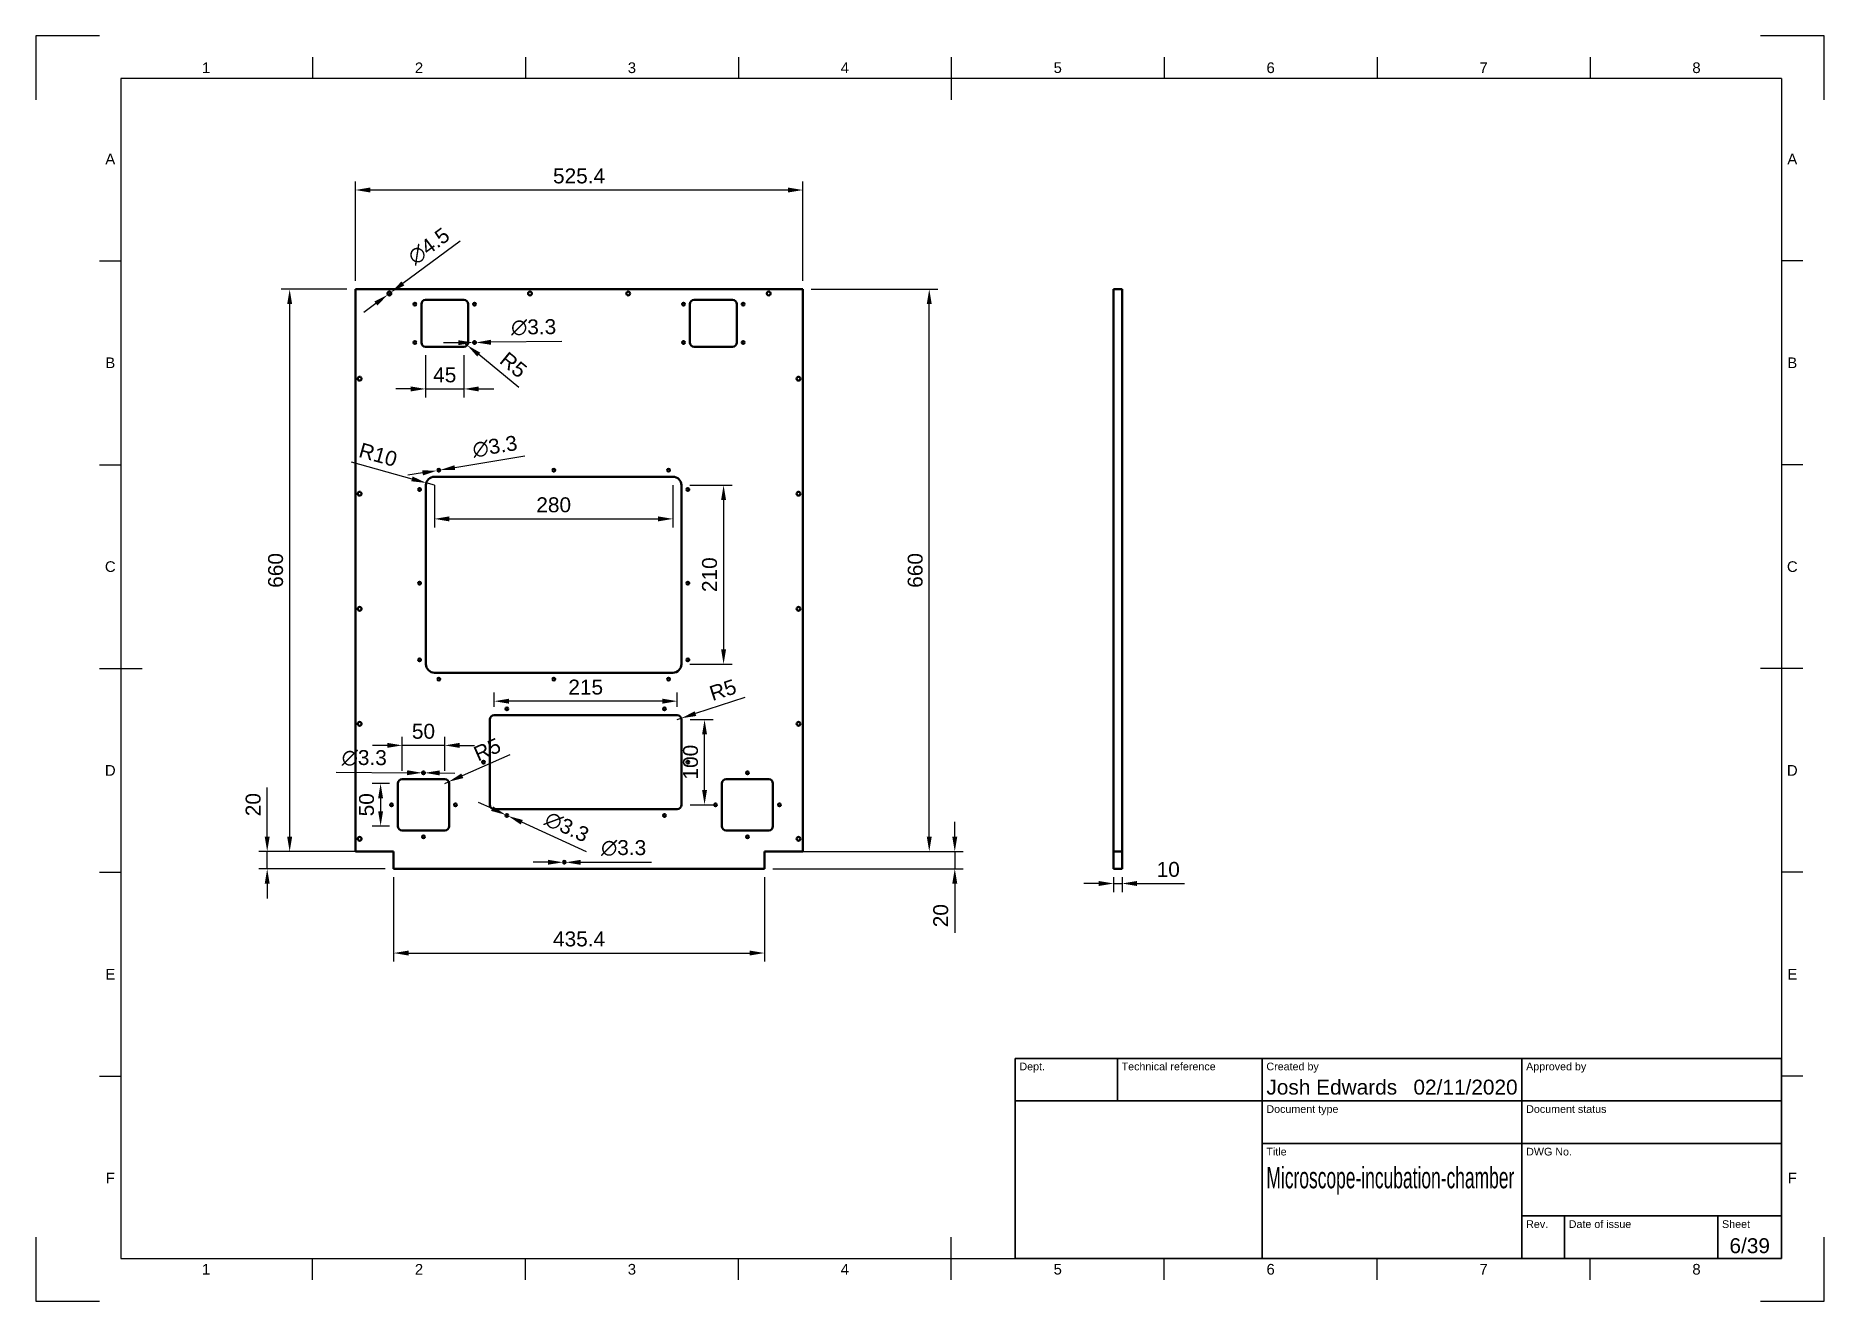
# Model space of a CAD drawing. Header units: millimetres. Extents: x 0 to 420, y 0 to 297.
import ezdxf
from ezdxf.enums import TextEntityAlignment as Align

# ---------------------------------------------------------------- set-up
doc = ezdxf.new("R2010")
doc.units = ezdxf.units.MM
doc.header["$LTSCALE"] = 0.75
for name, color, linetype, lineweight in [('Border', 7, 'Continuous', 25), ('Dimensions', 7, 'Continuous', 25), ('TitleBlock', 7, 'Continuous', 35), ('Visible', 7, 'Continuous', 50)]:
    doc.layers.add(name, color=color, linetype=linetype, lineweight=lineweight)
doc.styles.add('FusionTitle', font='')
doc.styles.get("Standard").update_dxf_attribs({"font": 'arial.ttf'})
doc.styles.get('FusionTitle').set_extended_font_data('Arial Unicode MS')
doc.dimstyles.new('ISO-25', dxfattribs={"dimtxt": 3.5, "dimasz": 3.5, "dimexe": 2, "dimexo": 2, "dimgap": 1.5, "dimtad": 1, "dimzin": 12, "dimdsep": 46, "dimtxsty": 'Standard', "dimcen": 0, "dimclrd": 256, "dimclre": 256, "dimclrt": 256, "dimazin": 3, "dimtp": 0.1, "dimtm": 0.1, "dimtfac": 0.714, "dimtmove": 0, "dimatfit": 3, "dimfxl": 1, "dimtzin": 12, "dimarcsym": 0})

# ---------------------------------------------------------------- blocks, each defined once
blk = doc.blocks.new('ISO_A3_SHEET')
at = {"layer": 'Border'}
for p, q in [((15, 297), (0, 297)), ((0, 297), (0, 282)), ((420, 297), (405, 297)), ((420, 282), (420, 297)), ((65, 292), (65, 287)), ((115, 292), (115, 287)), ((165, 292), (165, 287)), ((215, 292), (215, 282)), ((265, 292), (265, 287)), ((315, 292), (315, 287)), ((365, 292), (365, 287)), ((410, 287), (20, 287)), ((20, 287), (20, 10)), ((410, 287), (410, 10)), ((15, 244.16666), (20, 244.16666)), ((415, 244.16666), (410, 244.16666)), ((15, 196.33333), (20, 196.33333)), ((415, 196.33333), (410, 196.33333)), ((15, 148.5), (25, 148.5)), ((415, 148.5), (405, 148.5)), ((15, 100.66667), (20, 100.66667)), ((415, 100.66667), (410, 100.66667)), ((15, 52.83334), (20, 52.83334)), ((415, 52.83334), (410, 52.83334)), ((0, 15), (0, 0)), ((215, 5), (215, 15)), ((420, 0), (420, 15)), ((20, 10), (410, 10)), ((65, 5), (65, 10)), ((115, 5), (115, 10)), ((165, 5), (165, 10)), ((265, 5), (265, 10)), ((315, 5), (315, 10)), ((365, 5), (365, 10)), ((0, 0), (15, 0)), ((405, 0), (420, 0))]:
    blk.add_line(p, q, dxfattribs=at)
at = {"layer": 'Border', "style": 'FusionTitle'}
for s, p in [('1', (40, 289.5)), ('2', (90, 289.5)), ('3', (140, 289.5)), ('4', (190, 289.5)), ('5', (240, 289.5)), ('6', (290, 289.5)), ('7', (340, 289.5)), ('8', (390, 289.5)), ('A', (17.5, 268.08333)), ('A', (412.5, 268.08333)), ('B', (17.5, 220.25)), ('B', (412.5, 220.25)), ('C', (17.5, 172.41667)), ('C', (412.5, 172.41667)), ('D', (17.5, 124.58334)), ('D', (412.5, 124.58334)), ('E', (17.5, 76.75001)), ('E', (412.5, 76.75001)), ('F', (17.5, 28.91668)), ('F', (412.5, 28.91668)), ('1', (40, 7.5)), ('2', (90, 7.5)), ('3', (140, 7.5)), ('4', (190, 7.5)), ('5', (240, 7.5)), ('6', (290, 7.5)), ('7', (340, 7.5)), ('8', (390, 7.5))]:
    blk.add_text(s, height=2.5, dxfattribs=at).set_placement(p, align=Align.MIDDLE)
blk = doc.blocks.new('ISO_TITLEBLOCK')
at = {"layer": 'TitleBlock'}
for p, q in [((0, 47), (-180, 47)), ((-180, 47), (-180, 0)), ((-156, 37), (-156, 47)), ((-122, 0), (-122, 47)), ((-61, 0), (-61, 47)), ((0, 0), (0, 47)), ((-180, 37), (0, 37)), ((-122, 27), (0, 27)), ((-61, 10), (0, 10)), ((-51, 0), (-51, 10)), ((-15, 0), (-15, 10)), ((-180, 0), (0, 0))]:
    blk.add_line(p, q, dxfattribs=at)
at = {"layer": 'TitleBlock', "style": 'FusionTitle'}
for s, p in [('Dept.', (-179, 46)), ('Technical reference', (-155, 46)), ('Created by', (-121, 46)), ('Approved by', (-60, 46)), ('Document type', (-121, 36)), ('Document status', (-60, 36)), ('Title', (-121, 26)), ('DWG No.', (-60, 26)), ('Rev.', (-60, 9)), ('Date of issue', (-50, 9)), ('Sheet', (-14, 9))]:
    blk.add_text(s, height=1.8, dxfattribs=at).set_placement(p, align=Align.TOP_LEFT)
for tag, p, height in [('DEPT', (-179, 38.5), 3.5), ('TECHNICAL_REFERENCE', (-155, 38.5), 3.5), ('CREATED_BY', (-121, 38.5), 3.5), ('APPROVED_BY', (-60, 38.5), 3.5), ('DOCUMENT_TYPE', (-121, 28.5), 3.5), ('DOCUMENT_STATUS', (-60, 28.5), 3.5), ('TITLE_1', (-121, 16.5), 5), ('TITLE_2', (-121, 9), 5), ('TITLE_3', (-121, 1.5), 5), ('DATE_OF_ISSUE', (-50, 1.5), 3.5)]:
    blk.add_attdef(tag, p, '', height=height, dxfattribs=at)
for tag, p in [('CREATED_DATE', (-62, 38.5)), ('APPROVED_DATE', (-1, 38.5))]:
    blk.add_attdef(tag, text='', height=3.5, dxfattribs=at).set_placement(p, align=Align.RIGHT)
for tag, height, p in [('DRAWING_NUMBER', 5, (-30.5, 16.6)), ('REV', 3.5, (-56, 3.1)), ('SHEET', 3.5, (-7.5, 3.1))]:
    blk.add_attdef(tag, text='', height=height, dxfattribs=at).set_placement(p, align=Align.MIDDLE)
blk = doc.blocks.new('*D29')
at = {"layer": 'Defpoints', "color": 0, "transparency": 16777216}
for p in [(253.116736, 101.515043), (255.116736, 101.515043), (255.116736, 98.036627)]:
    blk.add_point(p, dxfattribs=at)
at = {"layer": 'Dimensions', "lineweight": -2, "transparency": 16777216}
for p, q in [((249.616736, 98.036627), (246.116736, 98.036627)), ((253.116736, 99.515043), (253.116736, 96.036627)), ((253.116736, 98.036627), (255.116736, 98.036627)), ((255.116736, 99.515043), (255.116736, 96.036627)), ((258.616736, 98.036627), (269.788973, 98.036627))]:
    blk.add_line(p, q, dxfattribs=at)
at = {"layer": 'Dimensions', "transparency": 16777216}
for points in [[(249.616736, 98.61996), (249.616736, 97.453293), (253.116736, 98.036627)], [(258.616736, 98.61996), (258.616736, 97.453293), (255.116736, 98.036627)]]:
    blk.add_solid(points, dxfattribs=at)
at = {"layer": 'Dimensions', "transparency": 16777216, "insert": (265.952855, 101.323632), "char_height": 3.5, "attachment_point": 5}
blk.add_mtext('10', dxfattribs=at)
blk = doc.blocks.new('*D30')
at = {"layer": 'Defpoints', "color": 0, "transparency": 16777216}
for p in [(180.126182, 237.515043), (209.824667, 237.515043), (180.126182, 105.515043)]:
    blk.add_point(p, dxfattribs=at)
at = {"layer": 'Dimensions', "lineweight": -2, "transparency": 16777216}
for p, q in [((182.126182, 237.515043), (211.824667, 237.515043)), ((209.824667, 109.015043), (209.824667, 234.015043)), ((182.126182, 105.515043), (211.824667, 105.515043))]:
    blk.add_line(p, q, dxfattribs=at)
at = {"layer": 'Dimensions', "transparency": 16777216}
for points in [[(209.241334, 234.015043), (210.408, 234.015043), (209.824667, 237.515043)], [(209.241334, 109.015043), (210.408, 109.015043), (209.824667, 105.515043)]]:
    blk.add_solid(points, dxfattribs=at)
at = {"layer": 'Dimensions', "transparency": 16777216, "insert": (206.537661, 171.515043), "char_height": 3.5, "attachment_point": 5, "rotation": 90}
blk.add_mtext('660', dxfattribs=at)
blk = doc.blocks.new('*D31')
at = {"layer": 'Defpoints', "color": 0, "transparency": 16777216}
for p in [(171.126182, 105.515043), (171.126182, 101.515043), (215.81643, 101.515043)]:
    blk.add_point(p, dxfattribs=at)
at = {"layer": 'Dimensions', "lineweight": -2, "transparency": 16777216}
for p, q in [((215.81643, 109.015043), (215.81643, 112.515043)), ((173.126182, 105.515043), (217.81643, 105.515043)), ((215.81643, 105.515043), (215.81643, 101.515043)), ((173.126182, 101.515043), (217.81643, 101.515043)), ((215.81643, 98.015043), (215.81643, 86.453652))]:
    blk.add_line(p, q, dxfattribs=at)
at = {"layer": 'Dimensions', "transparency": 16777216}
for points in [[(215.233097, 109.015043), (216.399764, 109.015043), (215.81643, 105.515043)], [(215.233097, 98.015043), (216.399764, 98.015043), (215.81643, 101.515043)]]:
    blk.add_solid(points, dxfattribs=at)
at = {"layer": 'Dimensions', "transparency": 16777216, "insert": (212.529425, 90.484348), "char_height": 3.5, "attachment_point": 5, "rotation": 90}
blk.add_mtext('20', dxfattribs=at)
blk = doc.blocks.new('*D32')
at = {"layer": 'Defpoints', "color": 0, "transparency": 16777216}
for p in [(54.347697, 105.515043), (84.046182, 105.515043), (84.046182, 101.515043)]:
    blk.add_point(p, dxfattribs=at)
at = {"layer": 'Dimensions', "lineweight": -2, "transparency": 16777216}
for p, q in [((54.347697, 109.015043), (54.347697, 120.576435)), ((82.046182, 105.515043), (52.347697, 105.515043)), ((54.347697, 101.515043), (54.347697, 105.515043)), ((82.046182, 101.515043), (52.347697, 101.515043)), ((54.347697, 98.015043), (54.347697, 94.515043))]:
    blk.add_line(p, q, dxfattribs=at)
at = {"layer": 'Dimensions', "transparency": 16777216}
for points in [[(53.764364, 109.015043), (54.931031, 109.015043), (54.347697, 105.515043)], [(53.764364, 98.015043), (54.931031, 98.015043), (54.347697, 101.515043)]]:
    blk.add_solid(points, dxfattribs=at)
at = {"layer": 'Dimensions', "transparency": 16777216, "insert": (51.060692, 116.545739), "char_height": 3.5, "attachment_point": 5, "rotation": 90}
blk.add_mtext('20', dxfattribs=at)
blk = doc.blocks.new('*D33')
at = {"layer": 'Defpoints', "color": 0, "transparency": 16777216}
for p in [(75.046182, 237.515043), (59.622606, 105.515043), (75.046182, 105.515043)]:
    blk.add_point(p, dxfattribs=at)
at = {"layer": 'Dimensions', "lineweight": -2, "transparency": 16777216}
for p, q in [((73.046182, 237.515043), (57.622606, 237.515043)), ((59.622606, 234.015043), (59.622606, 109.015043)), ((73.046182, 105.515043), (57.622606, 105.515043))]:
    blk.add_line(p, q, dxfattribs=at)
at = {"layer": 'Dimensions', "transparency": 16777216}
for points in [[(59.039273, 234.015043), (60.205939, 234.015043), (59.622606, 237.515043)], [(59.039273, 109.015043), (60.205939, 109.015043), (59.622606, 105.515043)]]:
    blk.add_solid(points, dxfattribs=at)
at = {"layer": 'Dimensions', "transparency": 16777216, "insert": (56.335601, 171.515043), "char_height": 3.5, "attachment_point": 5, "rotation": 90}
blk.add_mtext('660', dxfattribs=at)
blk = doc.blocks.new('*D34')
at = {"layer": 'Defpoints', "color": 0, "transparency": 16777216}
for p in [(84.046182, 101.515043), (171.126182, 101.515043), (171.126182, 81.716053)]:
    blk.add_point(p, dxfattribs=at)
at = {"layer": 'Dimensions', "lineweight": -2, "transparency": 16777216}
for p, q in [((84.046182, 99.515043), (84.046182, 79.716053)), ((171.126182, 99.515043), (171.126182, 79.716053)), ((87.546182, 81.716053), (167.626182, 81.716053))]:
    blk.add_line(p, q, dxfattribs=at)
at = {"layer": 'Dimensions', "transparency": 16777216}
for points in [[(87.546182, 82.299387), (87.546182, 81.13272), (84.046182, 81.716053)], [(167.626182, 82.299387), (167.626182, 81.13272), (171.126182, 81.716053)]]:
    blk.add_solid(points, dxfattribs=at)
at = {"layer": 'Dimensions', "transparency": 16777216, "insert": (127.586182, 85.004253), "char_height": 3.5, "attachment_point": 5}
blk.add_mtext('435.4', dxfattribs=at)
blk = doc.blocks.new('*D35')
at = {"layer": 'Defpoints', "color": 0, "transparency": 16777216}
for p in [(75.046182, 260.80092), (75.046182, 237.515043), (180.126182, 237.515043)]:
    blk.add_point(p, dxfattribs=at)
at = {"layer": 'Dimensions', "lineweight": -2, "transparency": 16777216}
for p, q in [((75.046182, 239.515043), (75.046182, 262.80092)), ((176.626182, 260.80092), (78.546182, 260.80092)), ((180.126182, 239.515043), (180.126182, 262.80092))]:
    blk.add_line(p, q, dxfattribs=at)
at = {"layer": 'Dimensions', "transparency": 16777216}
for points in [[(78.546182, 261.384254), (78.546182, 260.217587), (75.046182, 260.80092)], [(176.626182, 261.384254), (176.626182, 260.217587), (180.126182, 260.80092)]]:
    blk.add_solid(points, dxfattribs=at)
at = {"layer": 'Dimensions', "transparency": 16777216, "insert": (127.586182, 264.087926), "char_height": 3.5, "attachment_point": 5}
blk.add_mtext('525.4', dxfattribs=at)
blk = doc.blocks.new('*D36')
at = {"layer": 'Defpoints', "color": 0, "transparency": 16777216}
for p in [(91.546182, 224.015043), (100.546182, 224.015043), (100.546182, 214.115548)]:
    blk.add_point(p, dxfattribs=at)
at = {"layer": 'Dimensions', "lineweight": -2, "transparency": 16777216}
for p, q in [((91.546182, 222.015043), (91.546182, 212.115548)), ((100.546182, 222.015043), (100.546182, 212.115548)), ((88.046182, 214.115548), (84.546182, 214.115548)), ((91.546182, 214.115548), (100.546182, 214.115548)), ((104.046182, 214.115548), (107.546182, 214.115548))]:
    blk.add_line(p, q, dxfattribs=at)
at = {"layer": 'Dimensions', "transparency": 16777216}
for points in [[(88.046182, 214.698882), (88.046182, 213.532215), (91.546182, 214.115548)], [(104.046182, 214.698882), (104.046182, 213.532215), (100.546182, 214.115548)]]:
    blk.add_solid(points, dxfattribs=at)
at = {"layer": 'Dimensions', "transparency": 16777216, "insert": (96.046182, 217.395392), "char_height": 3.5, "attachment_point": 5}
blk.add_mtext('45', dxfattribs=at)
blk = doc.blocks.new('*D37')
at = {"layer": 'Defpoints', "color": 0, "transparency": 16777216}
for p in [(100.546182, 225.015043), (101.320611, 224.382383)]:
    blk.add_point(p, dxfattribs=at)
at = {"layer": 'Dimensions', "lineweight": -2, "transparency": 16777216}
for p, q in [((100.546182, 225.015043), (101.320611, 224.382383)), ((113.456066, 214.468472), (104.031114, 222.168071))]:
    blk.add_line(p, q, dxfattribs=at)
at = {"layer": 'Dimensions', "transparency": 16777216}
blk.add_solid([(104.400166, 222.619822), (103.662062, 221.716321), (101.320611, 224.382383)], dxfattribs=at)
at = {"layer": 'Dimensions', "transparency": 16777216, "insert": (112.173868, 219.751122), "char_height": 3.5, "attachment_point": 5, "rotation": 320.75332916}
blk.add_mtext('R5', dxfattribs=at)
blk = doc.blocks.new('*D38')
at = {"layer": 'Defpoints', "color": 0, "transparency": 16777216}
for p in [(102.716208, 225.010936), (103.376157, 225.01915)]:
    blk.add_point(p, dxfattribs=at)
at = {"layer": 'Dimensions', "lineweight": -2, "transparency": 16777216}
for p, q in [((99.216479, 224.967377), (95.71675, 224.923818)), ((102.716208, 225.010936), (103.376157, 225.01915)), ((123.554675, 225.2703), (106.875885, 225.062709))]:
    blk.add_line(p, q, dxfattribs=at)
at = {"layer": 'Dimensions', "transparency": 16777216}
for points in [[(99.209219, 225.550665), (99.223739, 224.384089), (102.716208, 225.010936)], [(106.868626, 225.645998), (106.883145, 224.479421), (103.376157, 225.01915)]]:
    blk.add_solid(points, dxfattribs=at)
at = {"layer": 'Dimensions', "transparency": 16777216, "insert": (116.923018, 228.572913), "char_height": 3.5, "attachment_point": 5, "rotation": 0.71306407}
blk.add_mtext('∅3.3', dxfattribs=at)
blk = doc.blocks.new('*D39')
at = {"layer": 'Defpoints', "color": 0, "transparency": 16777216}
for p in [(82.684582, 236.247191), (83.407783, 236.782896)]:
    blk.add_point(p, dxfattribs=at)
at = {"layer": 'Dimensions', "lineweight": -2, "transparency": 16777216}
for p, q in [((99.644726, 248.810282), (86.220231, 238.866195)), ((82.684582, 236.247191), (83.407783, 236.782896)), ((79.872133, 234.163892), (77.059685, 232.080593))]:
    blk.add_line(p, q, dxfattribs=at)
at = {"layer": 'Dimensions', "transparency": 16777216}
for points in [[(79.524917, 234.632633), (80.21935, 233.69515), (82.684582, 236.247191)], [(85.873015, 239.334936), (86.567448, 238.397453), (83.407783, 236.782896)]]:
    blk.add_solid(points, dxfattribs=at)
at = {"layer": 'Dimensions', "transparency": 16777216, "insert": (92.32392, 247.59984), "char_height": 3.5, "attachment_point": 5, "rotation": 36.52888265}
blk.add_mtext('∅4.5', dxfattribs=at)
blk = doc.blocks.new('*D40')
at = {"layer": 'Defpoints', "color": 0, "transparency": 16777216}
for p in [(93.626182, 193.515043), (149.626182, 193.515043), (149.626182, 183.615548)]:
    blk.add_point(p, dxfattribs=at)
at = {"layer": 'Dimensions', "lineweight": -2, "transparency": 16777216}
for p, q in [((93.626182, 191.515043), (93.626182, 181.615548)), ((149.626182, 191.515043), (149.626182, 181.615548)), ((97.126182, 183.615548), (146.126182, 183.615548))]:
    blk.add_line(p, q, dxfattribs=at)
at = {"layer": 'Dimensions', "transparency": 16777216}
for points in [[(97.126182, 184.198882), (97.126182, 183.032215), (93.626182, 183.615548)], [(146.126182, 184.198882), (146.126182, 183.032215), (149.626182, 183.615548)]]:
    blk.add_solid(points, dxfattribs=at)
at = {"layer": 'Dimensions', "transparency": 16777216, "insert": (121.626182, 186.902554), "char_height": 3.5, "attachment_point": 5}
blk.add_mtext('280', dxfattribs=at)
blk = doc.blocks.new('*D41')
at = {"layer": 'Defpoints', "color": 0, "transparency": 16777216}
for p in [(94.300439, 194.962211), (94.951925, 195.067876)]:
    blk.add_point(p, dxfattribs=at)
at = {"layer": 'Dimensions', "lineweight": -2, "transparency": 16777216}
for p, q in [((114.871704, 198.298683), (98.406779, 195.628222)), ((90.845585, 194.401865), (87.390732, 193.841519)), ((94.300439, 194.962211), (94.951925, 195.067876))]:
    blk.add_line(p, q, dxfattribs=at)
at = {"layer": 'Dimensions', "transparency": 16777216}
for points in [[(90.752194, 194.977674), (90.938976, 193.826056), (94.300439, 194.962211)], [(98.313388, 196.204031), (98.50017, 195.052413), (94.951925, 195.067876)]]:
    blk.add_solid(points, dxfattribs=at)
at = {"layer": 'Dimensions', "transparency": 16777216, "insert": (107.824751, 200.584854), "char_height": 3.5, "attachment_point": 5, "rotation": 9.21264224}
blk.add_mtext('∅3.3', dxfattribs=at)
blk = doc.blocks.new('*D42')
at = {"layer": 'Defpoints', "color": 0, "transparency": 16777216}
for p in [(91.701168, 192.057556), (93.626182, 191.515043)]:
    blk.add_point(p, dxfattribs=at)
at = {"layer": 'Dimensions', "lineweight": -2, "transparency": 16777216}
for p, q in [((74.037915, 197.035464), (88.332393, 193.006954)), ((93.626182, 191.515043), (91.701168, 192.057556))]:
    blk.add_line(p, q, dxfattribs=at)
at = {"layer": 'Dimensions', "transparency": 16777216}
blk.add_solid([(88.490626, 193.568416), (88.17416, 192.445492), (91.701168, 192.057556)], dxfattribs=at)
at = {"layer": 'Dimensions', "transparency": 16777216, "insert": (80.392388, 198.659674), "char_height": 3.5, "attachment_point": 5, "rotation": 344.26097647}
blk.add_mtext('R10', dxfattribs=at)
blk = doc.blocks.new('*D43')
at = {"layer": 'Defpoints', "color": 0, "transparency": 16777216}
for p in [(151.626182, 191.515043), (151.626182, 149.515043), (161.525677, 149.515043)]:
    blk.add_point(p, dxfattribs=at)
at = {"layer": 'Dimensions', "lineweight": -2, "transparency": 16777216}
for p, q in [((153.626182, 191.515043), (163.525677, 191.515043)), ((161.525677, 188.015043), (161.525677, 153.015043)), ((153.626182, 149.515043), (163.525677, 149.515043))]:
    blk.add_line(p, q, dxfattribs=at)
at = {"layer": 'Dimensions', "transparency": 16777216}
for points in [[(160.942344, 188.015043), (162.10901, 188.015043), (161.525677, 191.515043)], [(160.942344, 153.015043), (162.10901, 153.015043), (161.525677, 149.515043)]]:
    blk.add_solid(points, dxfattribs=at)
at = {"layer": 'Dimensions', "transparency": 16777216, "insert": (158.238672, 170.515043), "char_height": 3.5, "attachment_point": 5, "rotation": 90}
blk.add_mtext('210', dxfattribs=at)
blk = doc.blocks.new('*D44')
at = {"layer": 'Defpoints', "color": 0, "transparency": 16777216}
for p in [(107.646182, 140.831944), (107.646182, 137.515043), (150.646182, 137.515043)]:
    blk.add_point(p, dxfattribs=at)
at = {"layer": 'Dimensions', "lineweight": -2, "transparency": 16777216}
for p, q in [((107.646182, 139.515043), (107.646182, 142.831944)), ((150.646182, 139.515043), (150.646182, 142.831944)), ((147.146182, 140.831944), (111.146182, 140.831944))]:
    blk.add_line(p, q, dxfattribs=at)
at = {"layer": 'Dimensions', "transparency": 16777216}
for points in [[(111.146182, 141.415277), (111.146182, 140.24861), (107.646182, 140.831944)], [(147.146182, 141.415277), (147.146182, 140.24861), (150.646182, 140.831944)]]:
    blk.add_solid(points, dxfattribs=at)
at = {"layer": 'Dimensions', "transparency": 16777216, "insert": (129.146182, 144.118949), "char_height": 3.5, "attachment_point": 5}
blk.add_mtext('215', dxfattribs=at)
blk = doc.blocks.new('*D45')
at = {"layer": 'Defpoints', "color": 0, "transparency": 16777216}
for p in [(151.646182, 136.515043), (157.058659, 136.515043), (151.646182, 116.515043)]:
    blk.add_point(p, dxfattribs=at)
at = {"layer": 'Dimensions', "lineweight": -2, "transparency": 16777216}
for p, q in [((153.646182, 136.515043), (159.058659, 136.515043)), ((157.058659, 120.015043), (157.058659, 133.015043)), ((153.646182, 116.515043), (159.058659, 116.515043))]:
    blk.add_line(p, q, dxfattribs=at)
at = {"layer": 'Dimensions', "transparency": 16777216}
for points in [[(156.475326, 133.015043), (157.641992, 133.015043), (157.058659, 136.515043)], [(156.475326, 120.015043), (157.641992, 120.015043), (157.058659, 116.515043)]]:
    blk.add_solid(points, dxfattribs=at)
at = {"layer": 'Dimensions', "transparency": 16777216, "insert": (153.771654, 126.515043), "char_height": 3.5, "attachment_point": 5, "rotation": 90}
blk.add_mtext('100', dxfattribs=at)
blk = doc.blocks.new('*D46')
at = {"layer": 'Defpoints', "color": 0, "transparency": 16777216}
for p in [(150.646182, 136.515043), (151.596989, 136.824827)]:
    blk.add_point(p, dxfattribs=at)
at = {"layer": 'Dimensions', "lineweight": -2, "transparency": 16777216}
for p, q in [((166.496316, 141.679201), (154.924813, 137.909071)), ((150.646182, 136.515043), (151.596989, 136.824827))]:
    blk.add_line(p, q, dxfattribs=at)
at = {"layer": 'Dimensions', "transparency": 16777216}
blk.add_solid([(154.744106, 138.463709), (155.105521, 137.354434), (151.596989, 136.824827)], dxfattribs=at)
at = {"layer": 'Dimensions', "transparency": 16777216, "insert": (161.358434, 143.454756), "char_height": 3.5, "attachment_point": 5, "rotation": 18.04621309}
blk.add_mtext('R5', dxfattribs=at)
blk = doc.blocks.new('*D47')
at = {"layer": 'Defpoints', "color": 0, "transparency": 16777216}
for p in [(110.346125, 114.152396), (110.946239, 113.877691)]:
    blk.add_point(p, dxfattribs=at)
at = {"layer": 'Dimensions', "lineweight": -2, "transparency": 16777216}
for p, q in [((107.1637, 115.609162), (103.981274, 117.065929)), ((110.346125, 114.152396), (110.946239, 113.877691)), ((129.295268, 105.478356), (114.128665, 112.420924))]:
    blk.add_line(p, q, dxfattribs=at)
at = {"layer": 'Dimensions', "transparency": 16777216}
for points in [[(107.406494, 116.139567), (106.920905, 115.078758), (110.346125, 114.152396)], [(114.371459, 112.951328), (113.88587, 111.89052), (110.946239, 113.877691)]]:
    blk.add_solid(points, dxfattribs=at)
at = {"layer": 'Dimensions', "transparency": 16777216, "insert": (124.712035, 111.299017), "char_height": 3.5, "attachment_point": 5, "rotation": 335.40388432}
blk.add_mtext('∅3.3', dxfattribs=at)
blk = doc.blocks.new('*D48')
at = {"layer": 'Defpoints', "color": 0, "transparency": 16777216}
for p in [(86.046182, 130.456071), (86.046182, 122.515043), (96.046182, 122.515043)]:
    blk.add_point(p, dxfattribs=at)
at = {"layer": 'Dimensions', "lineweight": -2, "transparency": 16777216}
for p, q in [((82.546182, 130.456071), (79.046182, 130.456071)), ((86.046182, 124.515043), (86.046182, 132.456071)), ((96.046182, 130.456071), (86.046182, 130.456071)), ((96.046182, 124.515043), (96.046182, 132.456071)), ((99.546182, 130.456071), (103.046182, 130.456071))]:
    blk.add_line(p, q, dxfattribs=at)
at = {"layer": 'Dimensions', "transparency": 16777216}
for points in [[(82.546182, 131.039405), (82.546182, 129.872738), (86.046182, 130.456071)], [(99.546182, 131.039405), (99.546182, 129.872738), (96.046182, 130.456071)]]:
    blk.add_solid(points, dxfattribs=at)
at = {"layer": 'Dimensions', "transparency": 16777216, "insert": (91.046182, 133.743077), "char_height": 3.5, "attachment_point": 5}
blk.add_mtext('50', dxfattribs=at)
blk = doc.blocks.new('*D49')
at = {"layer": 'Defpoints', "color": 0, "transparency": 16777216}
for p in [(85.046182, 121.515043), (80.980834, 111.515043), (85.046182, 111.515043)]:
    blk.add_point(p, dxfattribs=at)
at = {"layer": 'Dimensions', "lineweight": -2, "transparency": 16777216}
for p, q in [((83.046182, 121.515043), (78.980834, 121.515043)), ((80.980834, 118.015043), (80.980834, 115.015043)), ((83.046182, 111.515043), (78.980834, 111.515043))]:
    blk.add_line(p, q, dxfattribs=at)
at = {"layer": 'Dimensions', "transparency": 16777216}
for points in [[(80.397501, 118.015043), (81.564168, 118.015043), (80.980834, 121.515043)], [(80.397501, 115.015043), (81.564168, 115.015043), (80.980834, 111.515043)]]:
    blk.add_solid(points, dxfattribs=at)
at = {"layer": 'Dimensions', "transparency": 16777216, "insert": (77.693829, 116.515043), "char_height": 3.5, "attachment_point": 5, "rotation": 90}
blk.add_mtext('50', dxfattribs=at)
blk = doc.blocks.new('*D50')
at = {"layer": 'Defpoints', "color": 0, "transparency": 16777216}
for p in [(96.961998, 121.916643), (96.046182, 121.515043)]:
    blk.add_point(p, dxfattribs=at)
at = {"layer": 'Dimensions', "lineweight": -2, "transparency": 16777216}
for p, q in [((111.313001, 128.209781), (100.167352, 123.32224)), ((96.046182, 121.515043), (96.961998, 121.916643))]:
    blk.add_line(p, q, dxfattribs=at)
at = {"layer": 'Dimensions', "transparency": 16777216}
blk.add_solid([(99.933085, 123.856466), (100.401618, 122.788015), (96.961998, 121.916643)], dxfattribs=at)
at = {"layer": 'Dimensions', "transparency": 16777216, "insert": (106.025671, 129.47254), "char_height": 3.5, "attachment_point": 5, "rotation": 23.678192}
blk.add_mtext('R5', dxfattribs=at)
blk = doc.blocks.new('*D51')
at = {"layer": 'Defpoints', "color": 0, "transparency": 16777216}
for p in [(90.716188, 124.017034), (91.376176, 124.013053)]:
    blk.add_point(p, dxfattribs=at)
at = {"layer": 'Dimensions', "lineweight": -2, "transparency": 16777216}
for p, q in [((70.536473, 124.138735), (87.216252, 124.038141)), ((91.376176, 124.013053), (90.716188, 124.017034)), ((94.876112, 123.991946), (98.376049, 123.970838))]:
    blk.add_line(p, q, dxfattribs=at)
at = {"layer": 'Dimensions', "transparency": 16777216}
for points in [[(87.21977, 124.621464), (87.212734, 123.454818), (90.716188, 124.017034)], [(94.87963, 124.575268), (94.872594, 123.408623), (91.376176, 124.013053)]]:
    blk.add_solid(points, dxfattribs=at)
at = {"layer": 'Dimensions', "transparency": 16777216, "insert": (77.146808, 127.483821), "char_height": 3.5, "attachment_point": 5, "rotation": 359.65444712}
blk.add_mtext('∅3.3', dxfattribs=at)
blk = doc.blocks.new('*D52')
at = {"layer": 'Defpoints', "color": 0, "transparency": 16777216}
for p in [(123.796184, 103.016129), (124.45618, 103.013958)]:
    blk.add_point(p, dxfattribs=at)
at = {"layer": 'Dimensions', "lineweight": -2, "transparency": 16777216}
for p, q in [((120.296203, 103.027643), (116.796222, 103.039157)), ((123.796184, 103.016129), (124.45618, 103.013958)), ((144.636153, 102.947572), (127.956161, 103.002444))]:
    blk.add_line(p, q, dxfattribs=at)
at = {"layer": 'Dimensions', "transparency": 16777216}
for points in [[(120.298122, 103.610973), (120.294284, 102.444313), (123.796184, 103.016129)], [(127.95808, 103.585774), (127.954242, 102.419114), (124.45618, 103.013958)]]:
    blk.add_solid(points, dxfattribs=at)
at = {"layer": 'Dimensions', "transparency": 16777216, "insert": (138.057283, 106.354124), "char_height": 3.5, "attachment_point": 5, "rotation": 359.81149662}
blk.add_mtext('∅3.3', dxfattribs=at)

msp = doc.modelspace()

# ---------------------------------------------------------------- linework, layer by layer
at = {"layer": 'Visible', "extrusion": (0, 1, 0)}
for p, q in [((75.046182, 237.515043, 1), (75.046182, 105.515043, 1)), ((180.126182, 237.515043, 1), (75.046182, 237.515043, 1)), ((180.126182, 105.515043, 1), (180.126182, 237.515043, 1)), ((255.116736, 237.515043, 52.54), (253.116736, 237.515043, 52.54)), ((253.116736, 105.515043, 52.54), (253.116736, 237.515043, 52.54)), ((255.116736, 237.515043, 52.54), (255.116736, 105.515043, 52.54)), ((90.546182, 234.015043, 1), (90.546182, 225.015043, 1)), ((100.546182, 235.015043, 1), (91.546182, 235.015043, 1)), ((101.546182, 225.015043, 1), (101.546182, 234.015043, 1)), ((153.626182, 234.015043, 1), (153.626182, 225.015043, 1)), ((163.626182, 235.015043, 1), (154.626182, 235.015043, 1)), ((164.626182, 225.015043, 1), (164.626182, 234.015043, 1)), ((91.546182, 224.015043, 1), (100.546182, 224.015043, 1)), ((154.626182, 224.015043, 1), (163.626182, 224.015043, 1)), ((93.626182, 193.515043, 1), (149.626182, 193.515043, 1)), ((91.626182, 149.515043, 1), (91.626182, 191.515043, 1)), ((151.626182, 191.515043, 1), (151.626182, 149.515043, 1)), ((149.626182, 147.515043, 1), (93.626182, 147.515043, 1)), ((106.646182, 136.515043, 1), (106.646182, 116.515043, 1)), ((150.646182, 137.515043, 1), (107.646182, 137.515043, 1)), ((151.646182, 116.515043, 1), (151.646182, 136.515043, 1)), ((96.046182, 122.515043, 1), (86.046182, 122.515043, 1)), ((172.126182, 122.515043, 1), (162.126182, 122.515043, 1)), ((85.046182, 121.515043, 1), (85.046182, 111.515043, 1)), ((97.046182, 111.515043, 1), (97.046182, 121.515043, 1)), ((161.126182, 121.515043, 1), (161.126182, 111.515043, 1)), ((173.126182, 111.515043, 1), (173.126182, 121.515043, 1)), ((107.646182, 115.515043, 1), (150.646182, 115.515043, 1)), ((86.046182, 110.515043, 1), (96.046182, 110.515043, 1)), ((162.126182, 110.515043, 1), (172.126182, 110.515043, 1)), ((84.046182, 105.515043, 1), (75.046182, 105.515043, 1)), ((84.046182, 101.515043, 1), (84.046182, 105.515043, 1)), ((171.126182, 105.515043, 1), (171.126182, 101.515043, 1)), ((180.126182, 105.515043, 1), (171.126182, 105.515043, 1)), ((255.116736, 105.515043, 52.54), (253.116736, 105.515043, 52.54)), ((253.116736, 105.515043, 43.54), (253.116736, 101.515043, 43.54)), ((255.116736, 101.515043, 43.54), (255.116736, 105.515043, 43.54)), ((84.046182, 101.515043, 1), (171.126182, 101.515043, 1)), ((253.116736, 101.515043, 43.54), (255.116736, 101.515043, 43.54))]:
    msp.add_line(p, q, dxfattribs=at)
at = {"layer": 'Visible'}
for centre, radius in [((83.046182, 236.515043, 1), 0.45), ((139.126182, 236.515043, 1), 0.45), ((172.126182, 236.515043, 1), 0.45), ((89.046182, 234.015043, 1), 0.33), ((103.046182, 234.015043, 1), 0.33), ((152.126182, 234.015043, 1), 0.33), ((166.126182, 234.015043, 1), 0.33), ((89.046182, 225.015043, 1), 0.33), ((103.046182, 225.015043, 1), 0.33), ((152.126182, 225.015043, 1), 0.33), ((166.126182, 225.015043, 1), 0.33), ((76.046182, 216.515043, 1), 0.45), ((179.126182, 216.515043, 1), 0.45), ((76.046182, 189.515043, 1), 0.45), ((179.126182, 189.515043, 1), 0.45), ((76.046182, 162.515043, 1), 0.45), ((179.126182, 162.515043, 1), 0.45), ((110.646182, 139.015043, 1), 0.33), ((147.646182, 139.015043, 1), 0.33), ((76.046182, 135.515043, 1), 0.45), ((179.126182, 135.515043, 1), 0.45), ((105.146182, 126.515043, 1), 0.33), ((153.146182, 126.515043, 1), 0.33), ((91.046182, 124.015043, 1), 0.33), ((167.126182, 124.015043, 1), 0.33), ((83.546182, 116.515043, 1), 0.33), ((98.546182, 116.515043, 1), 0.33), ((110.646182, 114.015043, 1), 0.33), ((147.646182, 114.015043, 1), 0.33), ((159.626182, 116.515043, 1), 0.33), ((174.626182, 116.515043, 1), 0.33), ((91.046182, 109.015043, 1), 0.33), ((167.126182, 109.015043, 1), 0.33), ((76.046182, 108.515043, 1), 0.45), ((179.126182, 108.515043, 1), 0.45)]:
    msp.add_circle(centre, radius, dxfattribs=at)
at = {"layer": 'Visible', "extrusion": (1e-16, -3e-16, -1)}
for centre, radius in [((-116.046182, 236.515043, -1), 0.45), ((-94.626182, 195.015043, -1), 0.33), ((-121.626182, 195.015043, -1), 0.33), ((-148.626182, 195.015043, -1), 0.33), ((-90.126182, 190.515043, -1), 0.33), ((-153.126182, 190.515043, -1), 0.33), ((-90.126182, 168.515043, -1), 0.33), ((-153.126182, 168.515043, -1), 0.33), ((-90.126182, 150.515043, -1), 0.33), ((-153.126182, 150.515043, -1), 0.33), ((-94.626182, 146.015043, -1), 0.33), ((-121.626182, 146.015043, -1), 0.33), ((-148.626182, 146.015043, -1), 0.33), ((-124.126182, 103.015043, -1), 0.33)]:
    msp.add_circle(centre, radius, dxfattribs=at)
at = {"layer": 'Visible'}
for centre, radius, start, end in [((91.546182, 234.015043, 1), 1, 90, 180), ((100.546182, 234.015043, 1), 1, 0, 90), ((154.626182, 234.015043, 1), 1, 90, 180), ((163.626182, 234.015043, 1), 1, 0, 90), ((91.546182, 225.015043, 1), 1, 180, 270), ((100.546182, 225.015043, 1), 1, 270, 0), ((154.626182, 225.015043, 1), 1, 180, 270), ((163.626182, 225.015043, 1), 1, 270, 0), ((93.626182, 191.515043, 1), 2, 90, 180), ((149.626182, 191.515043, 1), 2, 0, 90), ((107.646182, 136.515043, 1), 1, 90, 180), ((150.646182, 136.515043, 1), 1, 0, 90), ((86.046182, 121.515043, 1), 1, 90, 180), ((96.046182, 121.515043, 1), 1, 0, 90), ((162.126182, 121.515043, 1), 1, 90, 180), ((172.126182, 121.515043, 1), 1, 0, 90), ((107.646182, 116.515043, 1), 1, 180, 270), ((150.646182, 116.515043, 1), 1, 270, 0), ((86.046182, 111.515043, 1), 1, 180, 270), ((96.046182, 111.515043, 1), 1, 270, 0), ((162.126182, 111.515043, 1), 1, 180, 270), ((172.126182, 111.515043, 1), 1, 270, 0)]:
    msp.add_arc(centre, radius, start, end, dxfattribs=at)
at = {"layer": 'Visible', "extrusion": (1e-16, -3e-16, -1)}
for centre, start, end in [((-93.626182, 149.515043, -1), 270, 0), ((-149.626182, 149.515043, -1), 180, 270)]:
    msp.add_arc(centre, 2, start, end, dxfattribs=at)

# ---------------------------------------------------------------- block references
at = {"layer": 'Border'}
msp.add_blockref('ISO_A3_SHEET', (0, 0), dxfattribs=at)
at = {"layer": 'TitleBlock'}
ref = msp.add_blockref('ISO_TITLEBLOCK', (410, 10), dxfattribs=at)
ref.add_attrib('CREATED_DATE', '02/11/2020', dxfattribs={"height": 3.5, "style": 'FusionTitle'}).set_placement((348, 48.5), align=Align.RIGHT)
ref.add_attrib('SHEET', '6/39', dxfattribs={"height": 3.5, "style": 'FusionTitle'}).set_placement((402.5, 13.1), align=Align.MIDDLE)
ref.add_attrib('TITLE_1', 'Microscope-incubation-chamber', (289, 26.5), dxfattribs={"height": 5, "style": 'FusionTitle', "width": 0.585891})
ref.add_attrib('CREATED_BY', 'Josh Edwards', (289, 48.5), dxfattribs={"height": 3.5, "style": 'FusionTitle'})

# ---------------------------------------------------------------- dimensions: what is measured, and where the dimension line sits
at = {"layer": 'Dimensions'}
for p1, p2, distance, picture, middle in [((180.126182, 237.515043), (75.046182, 237.515043), -23.285877, '*D35', (127.586182, 264.087926)), ((75.046182, 237.515043), (75.046182, 105.515043), -15.423576, '*D33', (56.335601, 171.515043)), ((180.126182, 105.515043), (180.126182, 237.515043), -29.698485, '*D30', (206.537661, 171.515043)), ((91.546182, 224.015043), (100.546182, 224.015043), -9.899495, '*D36', (96.046182, 217.395392)), ((93.626182, 193.515043), (149.626182, 193.515043), -9.899495, '*D40', (121.626182, 186.902554)), ((151.626182, 191.515043), (151.626182, 149.515043), 9.899495, '*D43', (158.238672, 170.515043)), ((150.646182, 137.515043), (107.646182, 137.515043), -3.316901, '*D44', (129.146182, 144.118949)), ((96.046182, 122.515043), (86.046182, 122.515043), -7.941028, '*D48', (91.046182, 133.743077)), ((151.646182, 116.515043), (151.646182, 136.515043), -5.412477, '*D45', (153.771654, 126.515043)), ((84.046182, 101.515043), (84.046182, 105.515043), 29.698485, '*D32', (51.060692, 116.545739)), ((85.046182, 121.515043), (85.046182, 111.515043), -4.065348, '*D49', (77.693829, 116.515043)), ((171.126182, 105.515043), (171.126182, 101.515043), 44.690248, '*D31', (212.529425, 90.484348)), ((84.046182, 101.515043), (171.126182, 101.515043), -19.79899, '*D34', (127.586182, 85.004253)), ((253.116736, 101.515043), (255.116736, 101.515043), -3.478416, '*D29', (265.952855, 101.323632))]:
    dim = msp.add_aligned_dim(p1=p1, p2=p2, distance=distance, dimstyle='ISO-25', override={"dimlfac": 5, "dimclrd": 256, "dimclre": 256}, dxfattribs=at)
    dim.commit()
    dim.dimension.update_dxf_attribs({"geometry": picture, "text_midpoint": middle})
for p1, p2, picture, middle in [((82.684582, 236.247191), (83.407783, 236.782896), '*D39', (92.32392, 247.59984)), ((91.376176, 124.013053), (90.716188, 124.017034), '*D51', (77.146808, 127.483821)), ((110.346125, 114.152396), (110.946239, 113.877691), '*D47', (124.712035, 111.299017))]:
    dim = msp.add_diameter_dim_2p(p1=p1, p2=p2, dimstyle='ISO-25', override={"dimlfac": 5, "dimclrd": 256, "dimclre": 256}, dxfattribs=at)
    dim.commit()
    dim.dimension.update_dxf_attribs({"geometry": picture, "text_midpoint": middle})
for p1, p2, picture, middle in [((102.716208, 225.010936), (103.376157, 225.01915), '*D38', (116.965145, 225.188284)), ((94.300439, 194.962211), (94.951925, 195.067876), '*D41', (108.366668, 197.243625)), ((123.796184, 103.016129), (124.45618, 103.013958), '*D52', (138.046148, 102.969251))]:
    dim = msp.add_diameter_dim_2p(p1=p1, p2=p2, dimstyle='ISO-25', override={"dimlfac": 5, "dimclrd": 256, "dimclre": 256}, dxfattribs=at)
    dim.commit()
    dim.dimension.update_dxf_attribs({"geometry": picture, "text_midpoint": middle, "dimtype": 163})
for center, mpoint, picture, middle in [((100.546182, 225.015043), (101.320611, 224.382383), '*D37', (110.098841, 217.211116)), ((150.646182, 136.515043), (151.596989, 136.824827), '*D46', (162.374477, 140.336258))]:
    dim = msp.add_radius_dim(center=center, mpoint=mpoint, dimstyle='ISO-25', override={"dimlfac": 5, "dimse1": 1, "dimclrd": 256, "dimclre": 256}, dxfattribs=at)
    dim.commit()
    dim.dimension.update_dxf_attribs({"geometry": picture, "text_midpoint": middle, "dimtype": 164})
for center, mpoint, picture, middle in [((93.626182, 191.515043), (91.701168, 192.057556), '*D42', (80.392388, 198.659674)), ((96.046182, 121.515043), (96.961998, 121.916643), '*D50', (106.025671, 129.47254))]:
    dim = msp.add_radius_dim(center=center, mpoint=mpoint, dimstyle='ISO-25', override={"dimlfac": 5, "dimse1": 1, "dimclrd": 256, "dimclre": 256}, dxfattribs=at)
    dim.commit()
    dim.dimension.update_dxf_attribs({"geometry": picture, "text_midpoint": middle})

doc.saveas('drawing.dxf')
